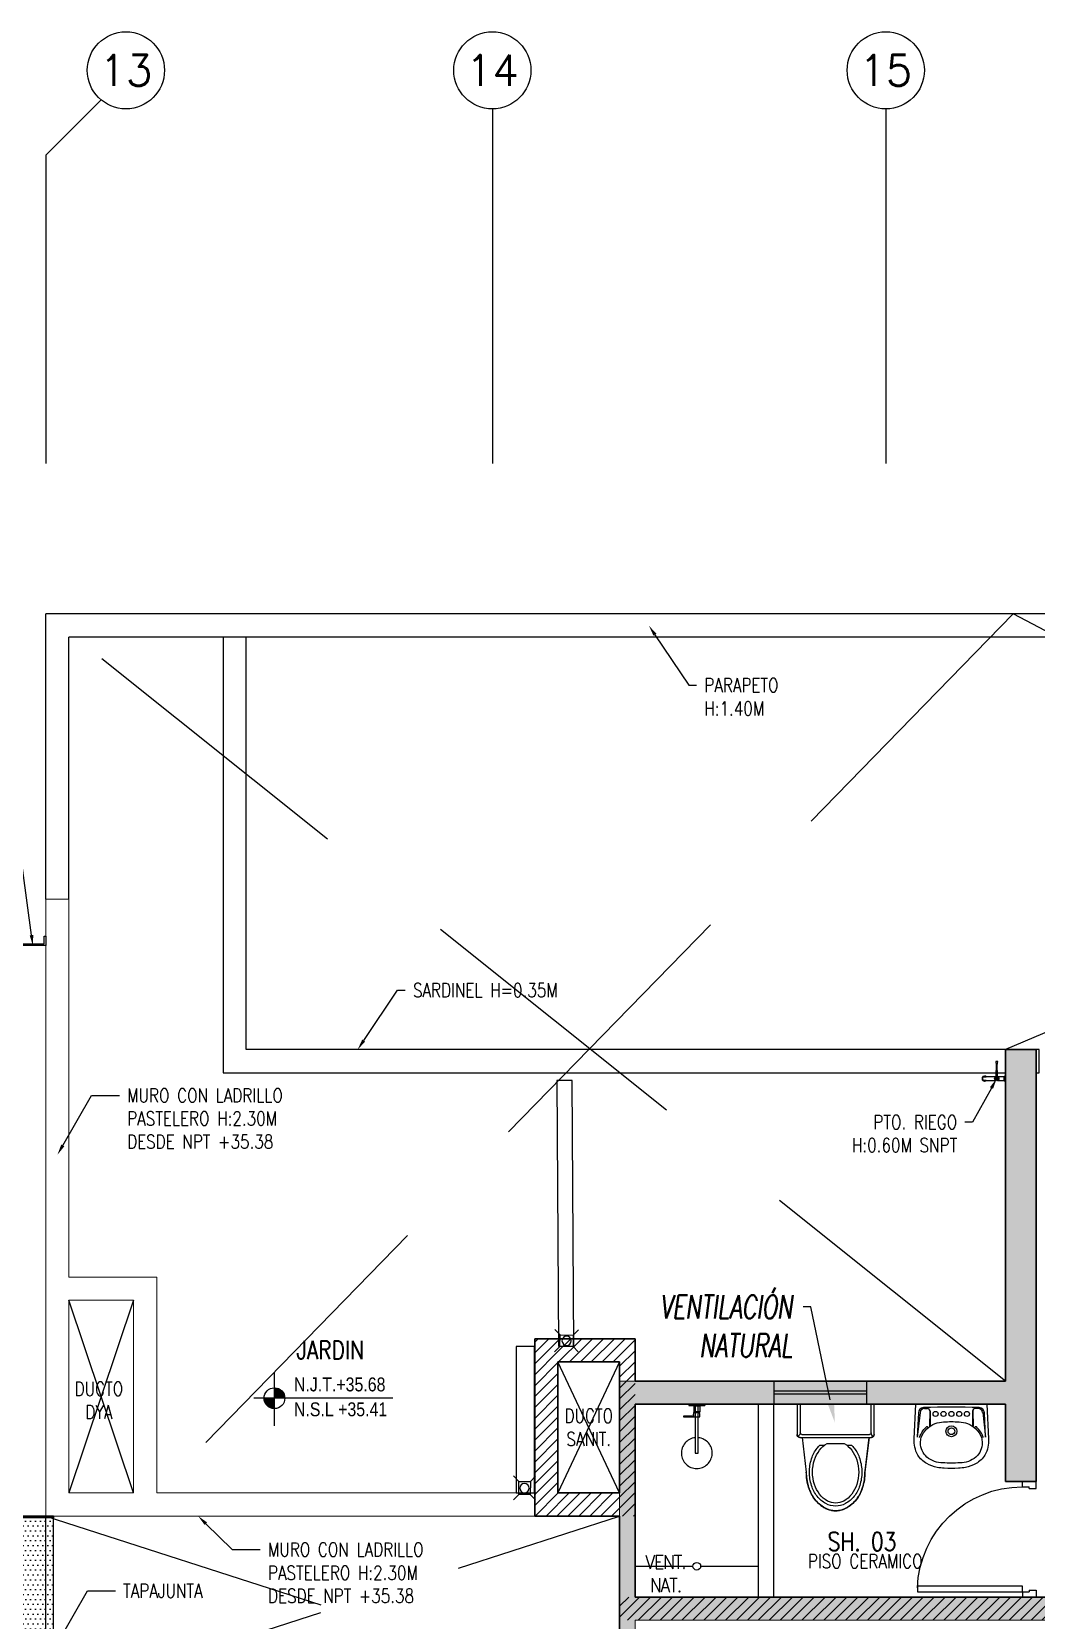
# Model space of a CAD drawing. Header units: millimetres. Extents: x 98 to 155, y -181 to 127.
# Drawn here: x 128.58 to 135.09, y -74.11 to -63.81 of the extents above; entities that cross this region are included whole.
import ezdxf
from ezdxf import colors
from ezdxf.entities.mleader import LeaderData, LeaderLine
from ezdxf.enums import TextEntityAlignment as Align
from ezdxf.math import Vec2, Vec3

# ---------------------------------------------------------------- set-up
doc = ezdxf.new("R2010")
doc.units = ezdxf.units.MM
doc.header["$LTSCALE"] = 15
for name, pattern in [('HIDDEN2', [0.1875, 0.125, -0.0625]), ('PHANTOM', [63.5, 31.75, -6.35, 6.35, -6.35, 6.35, -6.35]), ('PHANTOM2', [1.25, 0.625, -0.125, 0.125, -0.125, 0.125, -0.125])]:
    doc.linetypes.add(name, pattern=pattern)
doc.layers.get('0').update_dxf_attribs({"color": 250})
for name, color, linetype in [('A-EJES', 250, 'PHANTOM'), ('A-EST VIGAS', 250, 'HIDDEN2'), ('A-HATCH', 250, 'Continuous'), ('A-LINEAS', 250, 'Continuous'), ('A-MOBILIARIO', 250, 'Continuous'), ('A-MURO BAJO', 250, 'Continuous'), ('A-NIVELES-NPT', 252, 'Continuous'), ('A-PROYECCIONES INT.', 250, 'HIDDEN2'), ('A-SANITARIOS', 250, 'Continuous'), ('A-TEXTO-ACABADO PISO', 250, 'Continuous'), ('A_30_DispositivosSanit', 250, 'Continuous'), ('A_30_Sanitarios', 250, 'Continuous'), ('A_50_TextoAmbiente', 252, 'Continuous'), ('A_50_TextoIndicaciones', 250, 'Continuous'), ('A_60_HatchEstructuras', 250, 'Continuous'), ('DLP_MOBILIARIO FIJO', 250, 'Continuous'), ('L3 Equipos y Ductos', 160, 'Continuous'), ('L6 Linea fina', 141, 'Continuous'), ('MURO CF 60', 250, 'Continuous')]:
    doc.layers.add(name, color=color, linetype=linetype)
for name, color, linetype, lineweight in [('A-MURO ALTO', 250, 'Continuous', 20), ('A-MUROS', 252, 'Continuous', 30), ('A_20_Estructuras', 250, 'Continuous', 18)]:
    doc.layers.add(name, color=color, linetype=linetype, lineweight=lineweight)
doc.styles.add('JNV ING', font='romans.shx', dxfattribs={"width": 0.7, "oblique": 8, "height": 0.15})
doc.styles.add('R80', font='ARIALN.TTF', dxfattribs={"height": 2.03})
doc.styles.add('ROMANS', font='romans.shx', dxfattribs={"width": 0.8})
doc.styles.add('TXT_COTAS', font='romans.shx', dxfattribs={"width": 0.8})
doc.linetypes.add('FENCELINE1', pattern='A,6.35,-2.54,[133,ltypeshp.shx,S=2.54,R=0,X=-2.54,Y=0],-2.54,25.4', length=36.83)
pattern_1 = [(45, (128.667074, -24.63999), (-0.03535534, 0.03535534), [])]

# ---------------------------------------------------------------- blocks, each defined once
blk = doc.blocks.new('EF-P13')
at = {"layer": 'A_60_HatchEstructuras'}
h = blk.add_hatch(color=256, dxfattribs=at)
h.dxf.hatch_style = 1
h.paths.add_polyline_path([(38.15, -6.85), (29.5, -6.85), (29.5, -5.6), (31.9, -5.6), (31.9, -6.1), (32.1, -6.1), (32.1, -5.5), (32.1, -3.3), (31.9, -3.3), (31.9, -5.45), (29.4, -5.45), (29.4, -8.4), (31.9, -8.4), (31.9, -10.55), (32.1, -10.55), (32.1, -7.75), (31.9, -7.75), (31.9, -8.25), (29.5, -8.25), (29.5, -7), (38.15, -7)])
at = {"layer": 'A_20_Estructuras'}
blk.add_lwpolyline([(38.15, -6.85), (29.5, -6.85), (29.5, -5.6), (31.9, -5.6), (31.9, -6.1), (32.1, -6.1), (32.1, -5.5), (32.1, -3.3), (31.9, -3.3), (31.9, -5.45), (29.4, -5.45), (29.4, -8.4), (31.9, -8.4), (31.9, -10.55), (32.1, -10.55), (32.1, -7.75), (31.9, -7.75), (31.9, -8.25), (29.5, -8.25), (29.5, -7), (38.15, -7)], close=True, dxfattribs=at)
blk = doc.blocks.new('TEXTO DUCTOS PT')
at = {"layer": 'A_50_TextoIndicaciones', "char_height": 0.09, "width": 0.4157, "attachment_point": 5, "style": 'ROMANS'}
for s, insert in [('\\pxsm1,t16;DUCTO DYA', (26.025, -5.575)), ('\\pxsm1,t16;DUCTO SANIT.', (29.2, -5.75, 0))]:
    blk.add_mtext(s, dxfattribs=dict(at, insert=insert))
blk = doc.blocks.new('Ejes_Torre C')
blk.add_line((27.03, 16.35), (27.389, 16.709))
at = {"layer": 'A-EJES', "linetype": 'PHANTOM2'}
for points in [[(29.925, 16.65), (29.925, 14.35)], [(32.475, 16.65), (32.475, 14.35)], [(27.03, 16.35), (27.03, 14.35)]]:
    blk.add_lwpolyline(points, dxfattribs=at)
at = {"layer": 'A-EJES', "linetype": 'Continuous'}
for centre in [(27.55, 16.9), (29.925, 16.9), (32.475, 16.9)]:
    blk.add_circle(centre, 0.25, dxfattribs=at)
at = {"layer": 'A-EJES', "linetype": 'Continuous', "style": 'ROMANS'}
for s, p in [('13', (27.55, 16.9)), ('14', (29.925, 16.9)), ('15', (32.475, 16.9))]:
    blk.add_text(s, height=0.2, dxfattribs=at).set_placement(p, align=Align.MIDDLE_CENTER)
blk = doc.blocks.new('SIM NIVEL PLANTA')
at = {"linetype": 'Continuous'}
h = blk.add_hatch(dxfattribs=at)
h.set_pattern_fill('_USER', color=256, scale=0.089997, angle=45, style=0, pattern_type=0)
h.set_pattern_definition([(45, (31854.49523, 23864.84028), (-0.06363728001, 0.06363728001), [])])
h.paths.add_polyline_path([(-17.33, 0), (-15.98, 0, 0.409209), (-17.33, 1.33)])
h.paths.add_polyline_path([(-18.68, 0, 0.004279), (-18.68, -0.02, 0.414214), (-17.33, -1.37), (-17.33, 0)])
for p, q in [((-17.33, -3.58), (-17.33, 3.34)), ((-2, 0), (-20, 0))]:
    blk.add_line(p, q)
blk.add_circle((-17.33, -0.02), 1.35, dxfattribs=at)
at = {"style": 'R80'}
blk.add_attdef('N.P.T.+0.00', text='', height=1.8, dxfattribs=at).set_placement((-8.87, 1.77), align=Align.MIDDLE_CENTER)
blk = doc.blocks.new('Grifo_Jardin_Planta')
for points in [[(-0.016, 0.132), (-0.016, 0.139, -0.414214), (-0.006, 0.149), (0.006, 0.149, -0.414214), (0.016, 0.139), (0.016, 0.135)], [(-0.016, 0.135), (-0.016, 0.132, 0.221072), (-0.012, 0.124, 0.221072)], [(-0.012, 0.124), (-0.012, 0.139, -0.414214), (-0.006, 0.145), (0.006, 0.145, -0.414214), (0.012, 0.139), (0.012, 0.124)], [(0.012, 0.124, 0.197148), (0.016, 0.132), (0.016, 0.135)], [(0.013, 0.05), (0.014, 0.05, -0.041781), (0.015, 0.05), (0.024, 0.05), (0.084, 0.053), (0.11, 0.05, 0.414214), (0.112, 0.052), (0.112, 0.06, 0.414214), (0.11, 0.062), (0.084, 0.06), (0.024, 0.062), (0.015, 0.062, -0.056016), (0.014, 0.062), (0.013, 0.062)]]:
    blk.add_lwpolyline(points, format="xyb")
for points in [[(-0.013, 0.124), (-0.013, 0.063)], [(0.012, 0.063), (0.012, 0.124)], [(-0.013, 0.049), (-0.013, 0.007)], [(0.012, 0.007), (0.012, 0.049)]]:
    blk.add_lwpolyline(points)
blk.add_lwpolyline([(-0.016, 0.007), (0.016, 0.007), (0.016, 0), (-0.016, 0)], close=True)
for radius in [0.0143, 0.00672, 0.00563]:
    blk.add_circle((0, 0.056), radius)
blk = doc.blocks.new('N.02')
for p, q in [((0.23, -4.05), (-0.05, -4.05)), ((0.23, -5.25, 0), (0.23, -4.05))]:
    blk.add_line(p, q)
at = {"elevation": 0}
blk.add_lwpolyline([(0.17, -0.34), (0.17, -0.29), (0.18, -0.29), (0.18, -0.35), (-0.05, -0.35), (-0.05, -0.34)], close=True, dxfattribs=at)
at = {"layer": 'A-PROYECCIONES INT.'}
blk.add_line((0.18, -5.25, 0), (0.18, -4.05), dxfattribs=at)
blk = doc.blocks.new('0-sumidero')
for p, q in [((-0.042, 0.038), (-0.076, 0.072)), ((0.043, 0.038), (-0.042, 0.038)), ((-0.042, 0.038), (-0.042, -0.037)), ((0.043, 0.038), (0.078, 0.072)), ((0.043, -0.037), (0.043, 0.038)), ((-0.042, -0.037), (-0.076, -0.071)), ((-0.042, -0.037), (0.043, -0.037)), ((0.043, -0.037), (0.078, -0.071))]:
    blk.add_line(p, q)
blk.add_circle((0, 0), 0.0303)
blk = doc.blocks.new('sum')
at = {"layer": 'A_30_DispositivosSanit', "rotation": 45.00000007321594}
blk.add_blockref('0-sumidero', (0, 0), dxfattribs=at)
blk = doc.blocks.new('SIFON JET_PLANTA')
for p, q in [((-0.215, 0.218, 0), (-0.44, 0.19, 0)), ((-0.215, -0.23, 0), (-0.215, 0.23, 0)), ((-0.209, 0.244, 0), (-0.192, 0.227, 0)), ((-0.195, 0.25, 0), (0, 0.25, 0)), ((-0.195, -0.22, 0), (-0.195, 0.22, 0)), ((-0.185, 0.23, 0), (0, 0.23, 0)), ((0, 0.25, 0), (0, -0.25, 0)), ((-0.265, 0.072, 0), (-0.265, 0.103, 0)), ((-0.255, -0.056, 0), (-0.255, 0.056, 0)), ((-0.265, -0.103, 0), (-0.265, -0.072, 0)), ((-0.215, -0.218, 0), (-0.44, -0.19, 0)), ((-0.209, -0.244, 0), (-0.192, -0.227, 0)), ((0, -0.25, 0), (-0.195, -0.25, 0)), ((0, -0.23, 0), (-0.185, -0.23, 0))]:
    blk.add_line(p, q)
at = {"extrusion": (-2.64698e-23, 6.61744e-24, -1)}
for p, q in [((-0.432, 0.191, 0), (-0.215, 0.218, 0)), ((-0.215, 0.232, 0), (-0.214, 0.236, 0)), ((-0.215, 0.228, 0), (-0.215, 0.232, 0)), ((-0.215, 0.223, 0), (-0.215, 0.228, 0)), ((-0.215, 0.218, 0), (-0.215, 0.223, 0)), ((-0.214, 0.236, 0), (-0.213, 0.239, 0)), ((-0.213, 0.239, 0), (-0.211, 0.242, 0)), ((-0.211, 0.242, 0), (-0.209, 0.244, 0)), ((-0.209, 0.244, 0), (-0.208, 0.245, 0)), ((-0.208, 0.245, 0), (-0.205, 0.247, 0)), ((-0.205, 0.247, 0), (-0.201, 0.249, 0)), ((-0.201, 0.249, 0), (-0.195, 0.25, 0)), ((-0.195, 0.25, 0), (-0.195, 0.25, 0)), ((-0.195, 0.25, 0), (-0.161, 0.25, 0)), ((-0.161, 0.25, 0), (-0.097, 0.25, 0)), ((-0.097, 0.25, 0), (-0.032, 0.25, 0)), ((-0.032, 0.25, 0), (0, 0.25, 0)), ((0, 0.25, 0), (0, -0.25, 0)), ((-0.65, 0.102, 0), (-0.645, 0.108, 0)), ((-0.645, 0.108, 0), (-0.639, 0.115, 0)), ((-0.639, 0.115, 0), (-0.633, 0.121, 0)), ((-0.633, 0.121, 0), (-0.63, 0.123, 0)), ((-0.63, 0.123, 0), (-0.625, 0.128, 0)), ((-0.625, 0.128, 0), (-0.621, 0.131, 0)), ((-0.621, 0.131, 0), (-0.617, 0.134, 0)), ((-0.617, 0.134, 0), (-0.611, 0.139, 0)), ((-0.611, 0.139, 0), (-0.606, 0.142, 0)), ((-0.606, 0.142, 0), (-0.6, 0.146, 0)), ((-0.6, 0.146, 0), (-0.596, 0.148, 0)), ((-0.596, 0.148, 0), (-0.591, 0.152, 0)), ((-0.591, 0.152, 0), (-0.586, 0.154, 0)), ((-0.586, 0.154, 0), (-0.579, 0.158, 0)), ((-0.579, 0.158, 0), (-0.569, 0.163, 0)), ((-0.569, 0.163, 0), (-0.552, 0.17, 0)), ((-0.552, 0.17, 0), (-0.546, 0.172, 0)), ((-0.546, 0.172, 0), (-0.538, 0.175, 0)), ((-0.538, 0.175, 0), (-0.535, 0.176, 0)), ((-0.535, 0.176, 0), (-0.526, 0.178, 0)), ((-0.526, 0.178, 0), (-0.522, 0.18, 0)), ((-0.522, 0.18, 0), (-0.515, 0.181, 0)), ((-0.515, 0.181, 0), (-0.508, 0.183, 0)), ((-0.508, 0.183, 0), (-0.502, 0.184, 0)), ((-0.502, 0.184, 0), (-0.486, 0.187, 0)), ((-0.486, 0.187, 0), (-0.476, 0.188, 0)), ((-0.476, 0.188, 0), (-0.473, 0.188, 0)), ((-0.473, 0.188, 0), (-0.464, 0.189, 0)), ((-0.464, 0.189, 0), (-0.455, 0.19, 0)), ((-0.455, 0.19, 0), (-0.449, 0.19, 0)), ((-0.449, 0.19, 0), (-0.44, 0.19, 0)), ((-0.44, 0.19, 0), (-0.432, 0.191, 0)), ((-0.69, 0.01, 0), (-0.689, 0.014, 0)), ((-0.69, 0.004, 0), (-0.69, 0.01, 0)), ((-0.69, 0, 0), (-0.69, 0.004, 0)), ((-0.689, 0.019, 0), (-0.688, 0.024, 0)), ((-0.689, 0.014, 0), (-0.689, 0.019, 0)), ((-0.688, 0.024, 0), (-0.687, 0.028, 0)), ((-0.688, 0.024, 0), (-0.688, 0.024, 0)), ((-0.687, 0.031, 0), (-0.685, 0.036, 0)), ((-0.687, 0.028, 0), (-0.687, 0.031, 0)), ((-0.685, 0.036, 0), (-0.684, 0.042, 0)), ((-0.685, 0.036, 0), (-0.685, 0.036, 0)), ((-0.684, 0.042, 0), (-0.682, 0.048, 0)), ((-0.684, 0.042, 0), (-0.684, 0.042, 0)), ((-0.682, 0.048, 0), (-0.68, 0.052, 0)), ((-0.68, 0.052, 0), (-0.679, 0.055, 0)), ((-0.679, 0.055, 0), (-0.678, 0.058, 0)), ((-0.678, 0.058, 0), (-0.674, 0.066, 0)), ((-0.674, 0.066, 0), (-0.672, 0.07, 0)), ((-0.674, 0.066, 0), (-0.674, 0.066, 0)), ((-0.672, 0.07, 0), (-0.671, 0.073, 0)), ((-0.671, 0.073, 0), (-0.669, 0.076, 0)), ((-0.669, 0.076, 0), (-0.667, 0.078, 0)), ((-0.667, 0.078, 0), (-0.665, 0.082, 0)), ((-0.665, 0.082, 0), (-0.663, 0.085, 0)), ((-0.663, 0.085, 0), (-0.661, 0.088, 0)), ((-0.661, 0.088, 0), (-0.657, 0.094, 0)), ((-0.657, 0.094, 0), (-0.653, 0.098, 0)), ((-0.657, 0.094, 0), (-0.657, 0.094, 0)), ((-0.653, 0.098, 0), (-0.65, 0.102, 0)), ((-0.653, 0.098, 0), (-0.653, 0.098, 0)), ((-0.69, -0.007, 0), (-0.69, 0, 0)), ((-0.69, -0.011, 0), (-0.69, -0.007, 0)), ((-0.689, -0.016, 0), (-0.69, -0.011, 0)), ((-0.688, -0.023, 0), (-0.689, -0.016, 0)), ((-0.688, -0.026, 0), (-0.688, -0.023, 0)), ((-0.687, -0.03, 0), (-0.688, -0.026, 0)), ((-0.686, -0.032, 0), (-0.687, -0.03, 0)), ((-0.685, -0.036, 0), (-0.686, -0.032, 0)), ((-0.684, -0.042, 0), (-0.685, -0.036, 0)), ((-0.683, -0.046, 0), (-0.684, -0.042, 0)), ((-0.681, -0.049, 0), (-0.683, -0.046, 0)), ((-0.68, -0.052, 0), (-0.681, -0.049, 0)), ((-0.679, -0.055, 0), (-0.68, -0.052, 0)), ((-0.678, -0.058, 0), (-0.679, -0.055, 0)), ((-0.677, -0.06, 0), (-0.678, -0.058, 0)), ((-0.675, -0.064, 0), (-0.677, -0.06, 0)), ((-0.672, -0.07, 0), (-0.675, -0.064, 0)), ((-0.671, -0.073, 0), (-0.672, -0.07, 0)), ((-0.668, -0.077, 0), (-0.671, -0.073, 0)), ((-0.665, -0.083, 0), (-0.668, -0.077, 0)), ((-0.662, -0.086, 0), (-0.665, -0.083, 0)), ((-0.66, -0.09, 0), (-0.662, -0.086, 0)), ((-0.655, -0.096, 0), (-0.66, -0.09, 0)), ((-0.649, -0.103, 0), (-0.655, -0.096, 0)), ((-0.646, -0.107, 0), (-0.649, -0.103, 0)), ((-0.64, -0.114, 0), (-0.646, -0.107, 0)), ((-0.638, -0.116, 0), (-0.64, -0.114, 0)), ((-0.635, -0.119, 0), (-0.638, -0.116, 0)), ((-0.634, -0.12, 0), (-0.635, -0.119, 0)), ((-0.635, -0.119, 0), (-0.635, -0.119, 0)), ((-0.632, -0.122, 0), (-0.634, -0.12, 0)), ((-0.63, -0.123, 0), (-0.632, -0.122, 0)), ((-0.632, -0.122, 0), (-0.632, -0.122, 0)), ((-0.629, -0.124, 0), (-0.63, -0.123, 0)), ((-0.628, -0.125, 0), (-0.629, -0.124, 0)), ((-0.626, -0.127, 0), (-0.628, -0.125, 0)), ((-0.625, -0.128, 0), (-0.626, -0.127, 0)), ((-0.623, -0.129, 0), (-0.625, -0.128, 0)), ((-0.625, -0.128, 0), (-0.625, -0.128, 0)), ((-0.622, -0.13, 0), (-0.623, -0.129, 0)), ((-0.621, -0.131, 0), (-0.622, -0.13, 0)), ((-0.62, -0.132, 0), (-0.621, -0.131, 0)), ((-0.619, -0.132, 0), (-0.62, -0.132, 0)), ((-0.618, -0.133, 0), (-0.619, -0.132, 0)), ((-0.617, -0.134, 0), (-0.618, -0.133, 0)), ((-0.615, -0.135, 0), (-0.617, -0.134, 0)), ((-0.614, -0.136, 0), (-0.615, -0.135, 0)), ((-0.612, -0.138, 0), (-0.614, -0.136, 0)), ((-0.609, -0.14, 0), (-0.612, -0.138, 0)), ((-0.607, -0.141, 0), (-0.609, -0.14, 0)), ((-0.606, -0.142, 0), (-0.607, -0.141, 0)), ((-0.604, -0.143, 0), (-0.606, -0.142, 0)), ((-0.602, -0.145, 0), (-0.604, -0.143, 0)), ((-0.6, -0.146, 0), (-0.602, -0.145, 0)), ((-0.599, -0.147, 0), (-0.6, -0.146, 0)), ((-0.596, -0.148, 0), (-0.599, -0.147, 0)), ((-0.595, -0.149, 0), (-0.596, -0.148, 0)), ((-0.594, -0.15, 0), (-0.595, -0.149, 0)), ((-0.592, -0.151, 0), (-0.594, -0.15, 0)), ((-0.59, -0.152, 0), (-0.592, -0.151, 0)), ((-0.587, -0.154, 0), (-0.59, -0.152, 0)), ((-0.583, -0.156, 0), (-0.587, -0.154, 0)), ((-0.578, -0.159, 0), (-0.583, -0.156, 0)), ((-0.576, -0.16, 0), (-0.578, -0.159, 0)), ((-0.574, -0.161, 0), (-0.576, -0.16, 0)), ((-0.57, -0.163, 0), (-0.574, -0.161, 0)), ((-0.568, -0.164, 0), (-0.57, -0.163, 0)), ((-0.566, -0.164, 0), (-0.568, -0.164, 0)), ((-0.564, -0.165, 0), (-0.566, -0.164, 0)), ((-0.561, -0.166, 0), (-0.564, -0.165, 0)), ((-0.56, -0.167, 0), (-0.561, -0.166, 0)), ((-0.557, -0.168, 0), (-0.56, -0.167, 0)), ((-0.554, -0.169, 0), (-0.557, -0.168, 0)), ((-0.551, -0.171, 0), (-0.554, -0.169, 0)), ((-0.549, -0.171, 0), (-0.551, -0.171, 0)), ((-0.546, -0.172, 0), (-0.549, -0.171, 0)), ((-0.545, -0.173, 0), (-0.546, -0.172, 0)), ((-0.543, -0.173, 0), (-0.545, -0.173, 0)), ((-0.541, -0.174, 0), (-0.543, -0.173, 0)), ((-0.538, -0.175, 0), (-0.541, -0.174, 0)), ((-0.535, -0.176, 0), (-0.538, -0.175, 0)), ((-0.538, -0.175, 0), (-0.538, -0.175, 0)), ((-0.532, -0.177, 0), (-0.535, -0.176, 0)), ((-0.53, -0.178, 0), (-0.532, -0.177, 0)), ((-0.527, -0.178, 0), (-0.53, -0.178, 0)), ((-0.524, -0.179, 0), (-0.527, -0.178, 0)), ((-0.527, -0.178, 0), (-0.527, -0.178, 0)), ((-0.522, -0.18, 0), (-0.524, -0.179, 0)), ((-0.518, -0.181, 0), (-0.522, -0.18, 0)), ((-0.515, -0.181, 0), (-0.518, -0.181, 0)), ((-0.512, -0.182, 0), (-0.515, -0.181, 0)), ((-0.509, -0.183, 0), (-0.512, -0.182, 0)), ((-0.507, -0.183, 0), (-0.509, -0.183, 0)), ((-0.502, -0.184, 0), (-0.507, -0.183, 0)), ((-0.497, -0.185, 0), (-0.502, -0.184, 0)), ((-0.495, -0.185, 0), (-0.497, -0.185, 0)), ((-0.497, -0.185, 0), (-0.497, -0.185, 0)), ((-0.494, -0.186, 0), (-0.495, -0.185, 0)), ((-0.492, -0.186, 0), (-0.494, -0.186, 0)), ((-0.488, -0.186, 0), (-0.492, -0.186, 0)), ((-0.486, -0.187, 0), (-0.488, -0.186, 0)), ((-0.482, -0.187, 0), (-0.486, -0.187, 0)), ((-0.481, -0.187, 0), (-0.482, -0.187, 0)), ((-0.478, -0.188, 0), (-0.481, -0.187, 0)), ((-0.476, -0.188, 0), (-0.478, -0.188, 0)), ((-0.473, -0.188, 0), (-0.476, -0.188, 0)), ((-0.469, -0.189, 0), (-0.473, -0.188, 0)), ((-0.465, -0.189, 0), (-0.469, -0.189, 0)), ((-0.464, -0.189, 0), (-0.465, -0.189, 0)), ((-0.465, -0.189, 0), (-0.465, -0.189, 0)), ((-0.462, -0.189, 0), (-0.464, -0.189, 0)), ((-0.459, -0.189, 0), (-0.462, -0.189, 0)), ((-0.457, -0.19, 0), (-0.459, -0.189, 0)), ((-0.455, -0.19, 0), (-0.457, -0.19, 0)), ((-0.452, -0.19, 0), (-0.455, -0.19, 0)), ((-0.449, -0.19, 0), (-0.452, -0.19, 0)), ((-0.447, -0.19, 0), (-0.449, -0.19, 0)), ((-0.443, -0.19, 0), (-0.447, -0.19, 0)), ((-0.44, -0.19, 0), (-0.443, -0.19, 0)), ((-0.215, -0.218, 0), (-0.44, -0.19, 0)), ((-0.215, -0.227, 0), (-0.215, -0.218, 0)), ((-0.215, -0.23, 0), (-0.215, -0.227, 0)), ((-0.215, -0.233, 0), (-0.215, -0.23, 0)), ((-0.214, -0.237, 0), (-0.215, -0.233, 0)), ((-0.213, -0.239, 0), (-0.214, -0.237, 0)), ((-0.214, -0.237, 0), (-0.214, -0.237, 0)), ((-0.211, -0.242, 0), (-0.213, -0.239, 0)), ((-0.213, -0.239, 0), (-0.213, -0.239, 0)), ((-0.209, -0.244, 0), (-0.211, -0.242, 0)), ((-0.211, -0.242, 0), (-0.211, -0.242, 0)), ((-0.211, -0.242, 0), (-0.211, -0.242, 0)), ((-0.207, -0.246, 0), (-0.209, -0.244, 0)), ((-0.209, -0.244, 0), (-0.209, -0.244, 0)), ((-0.209, -0.244, 0), (-0.209, -0.244, 0)), ((-0.203, -0.248, 0), (-0.207, -0.246, 0)), ((-0.207, -0.246, 0), (-0.207, -0.246, 0)), ((-0.2, -0.249, 0), (-0.203, -0.248, 0)), ((-0.203, -0.248, 0), (-0.203, -0.248, 0)), ((-0.195, -0.25, 0), (-0.2, -0.249, 0)), ((0, -0.25, 0), (-0.195, -0.25, 0))]:
    blk.add_line(p, q, dxfattribs=at)
at = {"elevation": 0}
for points in [[(-0.265, 0.103, 0.0362), (-0.284, 0.12, 0.08725), (-0.353, 0.156, 0.077598), (-0.44, 0.17, 0.077598), (-0.527, 0.156, 0.08725), (-0.596, 0.12, 0.105601), (-0.644, 0.063, 0.12364), (-0.66, 0, 0.12364), (-0.644, -0.063, 0.105601), (-0.596, -0.12, 0.08725), (-0.527, -0.156, 0.077598), (-0.44, -0.17, 0.077598)], [(-0.255, 0.056, 0.100268), (-0.297, 0.104, 0.08725), (-0.36, 0.137, 0.077598), (-0.44, 0.15, 0.077598), (-0.52, 0.137, 0.08725), (-0.583, 0.104, 0.105601), (-0.627, 0.053, 0.12364), (-0.64, 0, 0.12364), (-0.627, -0.053, 0.105601), (-0.583, -0.104, 0.08725), (-0.52, -0.137, 0.077598), (-0.44, -0.15, 0.077598)], [(-0.44, -0.15, 0.077598), (-0.36, -0.137, 0.08725), (-0.297, -0.104, 0.100268), (-0.255, -0.056, 0.12364)], [(-0.44, -0.17, 0.077598), (-0.353, -0.156, 0.08725), (-0.284, -0.12, 0.0362), (-0.265, -0.103, 0.12364)]]:
    blk.add_lwpolyline(points, format="xyb", dxfattribs=at)
for centre, radius, start, end in [((-0.195, 0.23, 0), 0.02, 90, 180), ((-0.185, 0.22, 0), 0.01, 90, 180), ((-0.494, -0.027, 0), 0.203, 127.2348, 151.4088), ((-0.461, -0.07, 0), 0.257, 107.4741, 127.2348), ((-0.44, -0.138, 0), 0.328, 90, 107.4741), ((-0.544, 0, 0), 0.146, 151.4088, 180), ((-0.544, 0, 0), 0.146, 180, 208.5912), ((-0.494, 0.027, 0), 0.203, 208.5912, 232.7652), ((-0.461, 0.07, 0), 0.257, 232.7652, 252.5259), ((-0.44, 0.138, 0), 0.328, 252.5259, 270), ((-0.195, -0.23, 0), 0.02, 180, 270), ((-0.185, -0.22, 0), 0.01, 180, 270)]:
    blk.add_arc(centre, radius, start, end)
blk = doc.blocks.new('BOWL-ITALGRIF_VARADERO_01')
for p, q in [((-0.203, -0.197), (-0.221, -0.038)), ((0.203, -0.197), (0.221, -0.038)), ((-0.14, -0.208), (-0.142, -0.108)), ((-0.137, -0.205), (-0.137, -0.112)), ((0.138, -0.205), (0.138, -0.112)), ((0.14, -0.208), (0.142, -0.108)), ((-0.175, -0.222), (-0.154, -0.222)), ((0.175, -0.222), (0.154, -0.222))]:
    blk.add_line(p, q)
for points in [[(-0.092, 0.159, -0.02989), (-0.046, 0.165, -0.007822), (0.046, 0.165, -0.02989), (0.092, 0.159, -0.091737), (0.16, 0.134, -0.112496), (0.218, 0.079, -0.147885), (0.24, -0.026), (0.23, -0.25), (-0.23, -0.25), (-0.24, -0.026, -0.147885), (-0.218, 0.079, -0.112496), (-0.16, 0.134, -0.091737)], [(-0.05, -0.136, -0.062677), (-0.105, -0.125, -0.110639), (-0.158, -0.091, -0.120976), (-0.195, -0.034, -0.061198), (-0.2, 0, -0.21707), (-0.159, 0.092, -0.174983), (-0.055, 0.13, -0.010618), (0, 0.131, -0.010618), (0.055, 0.13, -0.174983), (0.159, 0.092, -0.21707), (0.2, 0, -0.061198), (0.195, -0.034, -0.120976), (0.158, -0.091, -0.110639), (0.105, -0.125, -0.062677), (0.05, -0.136, -0.017583), (0, -0.138, -0.017583)]]:
    blk.add_lwpolyline(points, format="xyb", close=True)
for points in [[(-0.222, -0.038), (-0.214, -0.195, 0.390823), (-0.181, -0.229, 0.017524), (0.181, -0.229, 0.390823), (0.214, -0.195), (0.222, -0.038)], [(-0.207, -0.035, 0.005), (-0.206, -0.038, 0.121292), (-0.166, -0.1, 0.007977), (-0.162, -0.103)], [(0.207, -0.035, -0.005), (0.206, -0.038, -0.121292), (0.166, -0.1, -0.007977), (0.162, -0.103)]]:
    blk.add_lwpolyline(points, format="xyb")
for centre, radius in [((0, -0.075), 0.035), ((0, -0.075), 0.0215), ((-0.101, -0.188), 0.0165), ((-0.051, -0.188), 0.0165), ((0, -0.188), 0.0165), ((0.051, -0.188), 0.0165), ((0.102, -0.188), 0.0165)]:
    blk.add_circle(centre, radius)
for centre, radius, start, end in [((-0.158, -0.099), 0.006, 226.6431, 46.6431), ((0.158, -0.099), 0.006, 133.3569, 313.3569), ((-0.175, -0.194), 0.028, 186.3111, 270), ((-0.154, -0.205), 0.017, 270, 0), ((-0.14, -0.108), 0.002, 54.3619, 181.1374), ((-0.135, -0.112), 0.002, 56.7109, 180), ((0.105, -0.125), 9.094947017729287e-16, 0, 217.6714), ((0.136, -0.112), 0.002, 0, 123.2891), ((0.155, -0.205), 0.017, 180, 270), ((0.14, -0.108), 0.002, 358.8626, 125.6381), ((0.175, -0.194), 0.028, 270, 353.6889), ((-0.154, -0.208), 0.014, 270, 1.1374), ((0.154, -0.208), 0.014, 178.8626, 270)]:
    blk.add_arc(centre, radius, start, end)
blk = doc.blocks.new('ducha marsano')
at = {"linetype": 'HIDDEN2', "ltscale": 0.5, "extrusion": (-4.9425e-10, -7.91123e-10, -1)}
for p, q in [((-0.01, 0), (0.01, 0)), ((0.01, 0), (0.01, -0.316)), ((-0.02, -0.08), (-0.02, -0.06)), ((0.021, -0.082), (-0.019, -0.082)), ((-0.015, -0.058), (-0.016, -0.058)), ((-0.01, -0.316), (-0.01, 0)), ((0.022, -0.052), (0, -0.052)), ((0.025, -0.082), (0.021, -0.082)), ((0.022, -0.052), (0.022, -0.063)), ((0.022, -0.068), (0.022, -0.077)), ((0.022, -0.077), (0.025, -0.077)), ((0.025, -0.077), (0.077, -0.077)), ((0.077, -0.082), (0.025, -0.082)), ((0.077, -0.077), (0.082, -0.077)), ((0.082, -0.082), (0.077, -0.082)), ((0.082, -0.077), (0.084, -0.077)), ((0.082, -0.077), (0.082, -0.077)), ((0.084, -0.082), (0.082, -0.082)), ((0.082, -0.082), (0.082, -0.082)), ((0.086, -0.078), (0.086, -0.08)), ((0.01, -0.316), (-0.01, -0.316))]:
    blk.add_line(p, q, dxfattribs=at)
for centre, radius, start, end in [((0.019, -0.08), 0.0015, 270, 360), ((0, -0.046), 0.02, 323.9581, 354.9298), ((0, -0.046), 0.02, 185.0702, 195.2705), ((-0.084, -0.078), 0.0015, 90, 180), ((-0.084, -0.08), 0.0015, 180, 270), ((0, -0.316), 0.1, 95.7392, 84.2608)]:
    blk.add_arc(centre, radius, start, end, dxfattribs=at)
at = {"linetype": 'HIDDEN2', "ltscale": 0.5, "extrusion": (-4.94252e-10, -7.91124e-10, -1)}
blk.add_ellipse((0, -0.052), major_axis=(-0.0225, -0.0095), ratio=0.001448, start_param=0.425436, end_param=1.567366, dxfattribs=at)
at = {"linetype": 'HIDDEN2', "ltscale": 0.5}
for points, degree in [([(-0.031, 0), (0, 0), (0.03, 0)], 2), ([(0.03, 0), (0.041, 0), (0.052, 0)], 2), ([(0.052, 0), (0.052, -0.004), (0.052, -0.008)], 2), ([(-0.053, 0), (-0.053, -0.004), (-0.053, -0.008)], 2), ([(-0.053, 0), (-0.042, 0), (-0.031, 0)], 2), ([(-0.053, -0.008), (-0.053, -0.008), (-0.053, -0.008)], 2), ([(0.03, -0.008), (0, -0.008), (-0.031, -0.008)], 2), ([(-0.022, -0.008), (-0.022, -0.009), (-0.022, -0.011)], 2), ([(-0.021, -0.011), (-0.007, -0.011), (0.007, -0.011), (0.021, -0.011)], 3), ([(-0.02, -0.011), (-0.02, -0.029), (-0.02, -0.048)], 2), ([(-0.02, -0.048), (0, -0.048), (0.02, -0.048)], 2), ([(0.02, -0.011), (0.02, -0.029), (0.02, -0.048)], 2), ([(0.022, -0.008), (0.022, -0.009), (0.022, -0.011)], 2)]:
    blk.add_open_spline(points, degree=degree, dxfattribs=at)
for points, weights in [([(-0.053, -0.008), (-0.053, -0.008), (-0.053, -0.008)], [1, 0.990847086912, 0.982266230892]), ([(-0.052, -0.008), (-0.053, -0.008), (-0.053, -0.008)], [1, 0.707106781193, 1]), ([(-0.022, -0.011), (-0.022, -0.011), (-0.021, -0.011)], [1, 0.70710678154, 1]), ([(-0.02, -0.048), (-0.02, -0.048), (-0.02, -0.048)], [1, 0.707106780138, 1]), ([(0.02, -0.048), (0.02, -0.048), (0.02, -0.048)], [1, 0.707106779703, 1]), ([(0.021, -0.011), (0.021, -0.011), (0.021, -0.011)], [1, 0.992411795776, 1]), ([(0.052, -0.008), (0.052, -0.008), (0.052, -0.008)], [1, 0.992411795771, 1])]:
    blk.add_rational_spline(points, weights, degree=2, dxfattribs=at)
for points, knots in [([(-0.031, -0.008), (-0.033, -0.008), (-0.037, -0.008), (-0.042, -0.008), (-0.046, -0.008), (-0.049, -0.008), (-0.051, -0.008), (-0.052, -0.008), (-0.052, -0.008)], [0, 0, 0, 0, 8.104572, 12.495263, 16.885954, 21.276645, 25.667336, 33.771908, 33.771908, 33.771908, 33.771908]), ([(0.022, -0.068), (0.022, -0.068), (0.022, -0.068), (0.022, -0.068), (0.022, -0.068), (0.022, -0.067), (0.022, -0.067), (0.022, -0.066), (0.022, -0.066), (0.022, -0.065), (0.022, -0.065), (0.022, -0.064), (0.022, -0.064), (0.022, -0.063), (0.022, -0.063), (0.022, -0.063), (0.022, -0.063), (0.022, -0.063)], [0.4148436, 0.4148436, 0.4148436, 0.4148436, 0.5185541, 0.5185541, 0.6222645, 0.6222645, 0.7259759, 0.7259759, 0.8296873, 0.8296873, 0.9333987, 0.9333987, 1.03711, 1.03711, 1.1408205, 1.1408205, 1.2445309, 1.2445309, 1.2445309, 1.2445309]), ([(0.052, -0.008), (0.052, -0.008), (0.051, -0.008), (0.049, -0.008), (0.046, -0.008), (0.042, -0.008), (0.037, -0.008), (0.033, -0.008), (0.03, -0.008)], [0, 0, 0, 0, 8.104572, 12.495263, 16.885954, 21.276645, 25.667336, 33.771908, 33.771908, 33.771908, 33.771908])]:
    blk.add_open_spline(points, degree=3, knots=knots, dxfattribs=at)
for points, weights, degree, knots in [([(0.021, -0.011), (0.021, -0.011), (0.021, -0.011), (0.021, -0.011), (0.021, -0.011), (0.022, -0.011), (0.022, -0.011)], [0.918641037743, 0.918640949346, 0.918640860949, 0.918640772552, 0.789223156395, 0.789223156395, 0.918640772552], 3, [0.1238988, 0.1238988, 0.1238988, 0.1238988, 0.1238993, 0.1238993, 0.1238993, 0.78603, 0.78603, 0.78603, 0.78603]), ([(0.052, -0.008), (0.052, -0.008), (0.052, -0.008), (0.052, -0.008), (0.052, -0.008)], [0.918641037749, 0.918640905153, 0.918640772558, 0.724517853988, 0.918640772558], 2, [0.1238988, 0.1238988, 0.1238988, 0.1238993, 0.1238993, 0.7860311, 0.7860311, 0.7860311])]:
    blk.add_rational_spline(points, weights, degree=degree, knots=knots, dxfattribs=at)
blk = doc.blocks.new('*U146')
for p, q in [((0.01, 0.705), (0.01, 0.75)), ((0.1, 0.715), (0.1, 0.75)), ((0.055, 0.705), (0.01, 0.705)), ((0.1, 0.715), (0.055, 0.715)), ((0.055, 0.705), (0.055, 0.715)), ((0.055, 0.045), (0.01, 0.045)), ((0.01, 0.045), (0.01, 0)), ((0.055, 0.045), (0.055, 0.035)), ((0.1, 0.035), (0.055, 0.035)), ((0.1, 0.035), (0.1, 0))]:
    blk.add_line(p, q)
blk.add_lwpolyline([(0.78, 0.07), (0.78, 0.035), (0.1, 0.035), (0.1, 0.07)], close=True)
at = {"linetype": 'HIDDEN2'}
blk.add_arc((0.1, 0.034), 0.681, 2.2301, 89.9672, dxfattribs=at)
blk = doc.blocks.new('A$C420c8afe')
at = {"layer": 'L6 Linea fina'}
ml = blk.add_multileader_mtext('Standard', dxfattribs=at)
ml.set_content('VENTILACIÓN\\PNATURAL', color=12, style='JNV ING')
ml.set_leader_properties(color=256, linetype='ByLayer', lineweight=-1)
ml.build(insert=Vec2(0, 0))
ml.multileader.update_dxf_attribs({"dogleg_length": 0.05, "arrow_head_size": 0.15})
ctx = ml.context
ctx.base_point, ctx.char_height, ctx.arrow_head_size, ctx.landing_gap_size, ctx.plane_origin = Vec3(26.625, 0.982), 0.15, 0.15, 0.07, Vec3(27.895, 0.232)
ctx.text_align_type = 2
notes = []
notes.append((ctx, [(0, (1, 1, 0), (27.74, 0.982), (-1, 0), 0.05, [(0, [(27.895, 0.232)], 0, [])])]))
ctx.mtext.insert, ctx.mtext.alignment, ctx.mtext.flow_direction = Vec3(27.62, 1.057), 3, 5
ctx.mtext.has_bg_fill, ctx.mtext.bg_color, ctx.mtext.bg_scale_factor, ctx.mtext.bg_transparency, ctx.mtext.use_window_bg_color = 1, -1027028792, 1.5, 0, 1
for ctx, leaders in notes:
    for number, flags, end, landing, length, lines in leaders:
        leader = LeaderData()
        leader.index, (leader.has_last_leader_line, leader.has_dogleg_vector, leader.attachment_direction) = number, flags
        leader.last_leader_point, leader.dogleg_vector, leader.dogleg_length = Vec3(end), Vec3(landing), length
        for number, points, colour, breaks in lines:
            line = LeaderLine()
            line.index, line.vertices, line.color, line.breaks = number, Vec3.list(points), colors.encode_raw_color(colour), breaks
            leader.lines.append(line)
        ctx.leaders.append(leader)

msp = doc.modelspace()

# ---------------------------------------------------------------- hatches: boundary and pattern name
at = {"layer": 'A-HATCH'}
h = msp.add_hatch(dxfattribs=at)
h.set_pattern_fill('DOTS', color=256, scale=0.02)
h.set_pattern_definition([(0, (198.56209, -73.439705), (0.015875, 0.03175), [0, -0.03175])])
h.paths.add_polyline_path([(128.4371, -74.6297), (128.7171, -74.6297), (128.7171, -73.4497), (128.4371, -73.4497)])
at = {"layer": 'MURO CF 60'}
h = msp.add_hatch(dxfattribs=at)
h.set_pattern_fill('_USER', color=256, scale=0.05, angle=45, pattern_type=0)
h.set_pattern_definition(pattern_1)
h.paths.add_polyline_path([(131.8371, -72.2897), (131.9871, -72.2897), (131.9871, -73.2897), (131.8371, -73.2897)])
h = msp.add_hatch(dxfattribs=at)
h.set_pattern_fill('_USER', color=256, scale=0.05, angle=45, pattern_type=0)
h.set_pattern_definition(pattern_1)
h.paths.add_polyline_path([(131.9871, -72.4397), (132.3871, -72.4397), (132.3871, -72.2897), (131.9871, -72.2897)])
h = msp.add_hatch(dxfattribs=at)
h.set_pattern_fill('_USER', color=256, scale=0.05, angle=45, pattern_type=0)
h.set_pattern_definition(pattern_1)
h.paths.add_polyline_path([(132.3871, -72.2897), (132.4871, -72.2897), (132.4871, -73.4397), (132.3871, -73.4397)])
h = msp.add_hatch(dxfattribs=at)
h.set_pattern_fill('_USER', color=256, scale=0.05, angle=45, pattern_type=0)
h.set_pattern_definition(pattern_1)
h.paths.add_polyline_path([(131.8371, -73.4397), (132.3871, -73.4397), (132.3871, -73.2897), (131.8371, -73.2897)])
h = msp.add_hatch(dxfattribs=at)
h.set_pattern_fill('_USER', color=256, scale=0.05, angle=45, pattern_type=0)
h.set_pattern_definition(pattern_1)
h.paths.add_polyline_path([(132.3871, -73.9647), (148.7371, -73.9647), (148.7371, -74.1147), (132.3871, -74.1147)])

# ---------------------------------------------------------------- linework, layer by layer
at = {"linetype": 'FENCELINE1', "ltscale": 3, "elevation": 0}
for points in [[(131.9907, -72.3376), (132.0907, -72.3376), (132.0802, -70.6147), (131.9802, -70.615)], [(131.8362, -73.2897), (131.8362, -72.3399), (131.7162, -72.3399), (131.7162, -73.2897)]]:
    msp.add_lwpolyline(points, close=True, dxfattribs=at)
at = {"layer": 'A-EST VIGAS', "color": 253}
for p, q in [((133.3871, -72.5647), (133.3871, -72.7147)), ((133.9871, -72.5647), (133.9871, -72.7147)), ((133.9871, -72.6297), (133.3871, -72.6297)), ((133.9871, -72.6497), (133.3871, -72.6497))]:
    msp.add_line(p, q, dxfattribs=at)
at = {"layer": 'A-LINEAS'}
for p, q in [((129.2371, -72.0397), (128.8171, -73.2897, 0)), ((129.2371, -73.2897, 0), (128.8171, -72.0397)), ((132.3871, -73.2897, 0), (131.9871, -72.4397)), ((132.3871, -72.4397, 0), (131.9871, -73.2897, 0)), ((132.4871, -73.7647), (132.8621, -73.7647)), ((132.9121, -73.7647), (133.2871, -73.7647))]:
    msp.add_line(p, q, dxfattribs=at)
msp.add_circle((132.8871, -73.7647), 0.025, dxfattribs=at)
at = {"layer": 'A-MURO ALTO'}
for p, q in [((128.8171, -71.8897), (129.3871, -71.8897)), ((129.3871, -71.8897), (129.3871, -73.2897)), ((128.8171, -72.0397), (128.8171, -73.2897, 0)), ((128.8171, -72.0397), (129.2371, -72.0397)), ((129.2371, -72.0397), (129.2371, -73.2897)), ((128.8171, -73.2897, 0), (129.2371, -73.2897, 0)), ((129.3871, -73.2897), (131.8371, -73.2897)), ((128.6671, -73.4397), (131.8371, -73.4397))]:
    msp.add_line(p, q, dxfattribs=at)
msp.add_lwpolyline([(128.6671, -73.4397), (128.6671, -69.4397), (128.8171, -69.4397), (128.8171, -71.8897)], dxfattribs=at)
at = {"layer": 'A-MURO BAJO'}
for p, q in [((128.6671, -69.4397), (128.6671, -67.5897)), ((141.2621, -67.5897), (128.6671, -67.5897)), ((128.8171, -69.4397), (128.8171, -67.7397)), ((141.2621, -67.7397), (128.8171, -67.7397)), ((133.2871, -73.9647), (133.2871, -72.7147)), ((133.3871, -73.9647), (133.3871, -72.7147))]:
    msp.add_line(p, q, dxfattribs=at)
msp.add_lwpolyline([(129.8171, -67.7397), (129.8171, -70.5646), (134.8871, -70.5646), (134.8871, -70.4146), (129.9671, -70.4146), (129.9671, -67.7397)], dxfattribs=at)
at = {"layer": 'A-MUROS'}
for p, q in [((134.8871, -70.4147), (134.8871, -72.5647)), ((135.0871, -70.4147), (134.8871, -70.4147)), ((135.0871, -72.7147), (135.0871, -70.4147)), ((131.8371, -72.2897, 0), (131.8371, -73.4397)), ((131.8371, -72.2897, 0), (132.4871, -72.2897, 0)), ((132.4871, -72.5647), (132.4871, -72.2897, 0)), ((131.9871, -72.4397, 0), (131.9871, -73.2897)), ((131.9871, -72.4397, 0), (132.3871, -72.4397, 0)), ((132.3871, -72.4397, 0), (132.3871, -73.2897)), ((134.8871, -72.5647), (132.4871, -72.5647)), ((132.4871, -72.7147), (132.4871, -73.9647)), ((134.8871, -72.7147), (132.4871, -72.7147)), ((134.8871, -73.2147), (134.8871, -72.7147)), ((135.0871, -73.2147), (135.0871, -72.7147)), ((134.8871, -73.2147), (135.0871, -73.2147)), ((132.3871, -73.2897), (131.9871, -73.2897)), ((132.3871, -73.4397), (131.8371, -73.4397)), ((132.3871, -73.4397), (132.3871, -74.0397)), ((132.3871, -74.6397), (132.3871, -74.0397)), ((132.4871, -73.9647), (141.1871, -73.9647))]:
    msp.add_line(p, q, dxfattribs=at)
at = {"layer": 'A-PROYECCIONES INT.'}
for p, q in [((134.8871, -72.5647), (128.6671, -67.5897)), ((134.9371, -67.5897), (129.3871, -73.2897)), ((140.2871, -70.4147), (134.9371, -67.5897)), ((141.1871, -67.7397), (134.8871, -70.4147)), ((128.6671, -73.4397), (132.3871, -74.6397)), ((128.6671, -74.6397), (132.3871, -73.4397))]:
    msp.add_line(p, q, dxfattribs=at)
at = {"layer": 'DLP_MOBILIARIO FIJO', "color": 6}
msp.add_lwpolyline([(135.0871, -70.5647), (135.1071, -70.5647), (135.1071, -70.4147), (135.0871, -70.4147)], close=True, dxfattribs=at)

# ---------------------------------------------------------------- block references
msp.add_blockref('EF-P13', (102.9871, -67.115))
at = {"layer": 'A-EJES'}
msp.add_blockref('Ejes_Torre C', (101.6371, -80.965), dxfattribs=at)
at = {"layer": 'A-MOBILIARIO', "xscale": -1}
msp.add_blockref('*U146', (135.0971, -73.9647), dxfattribs=at)
at = {"layer": 'A-NIVELES-NPT', "xscale": 0.05, "yscale": 0.05, "zscale": 0.05, "rotation": 7.054878703466131e-05}
msp.add_blockref('SIM NIVEL PLANTA', (131.0162, -72.6742), dxfattribs=at).add_auto_attribs({'N.P.T.+0.00': 'N.J.T.+35.68'})
at = {"layer": 'A-SANITARIOS', "extrusion": (4.9425e-10, -7.91123e-10, -1), "rotation": 7.00357340669688e-07}
msp.add_blockref('ducha marsano', (-132.8871, -72.7147, 0), dxfattribs=at)
at = {"layer": 'A-SANITARIOS', "extrusion": (-4.49068e-08, -3.60286e-08, 1), "xscale": -1, "rotation": 269.9999986687768}
msp.add_blockref('SIFON JET_PLANTA', (133.7871, -72.7147, 0), dxfattribs=at)
at = {"layer": 'A-SANITARIOS', "rotation": 180}
msp.add_blockref('BOWL-ITALGRIF_VARADERO_01', (134.5371, -72.9647, 0), dxfattribs=at)
at = {"layer": 'A_30_DispositivosSanit', "xscale": -1}
for p, rotation in [((132.0437, -72.303, 0), 44.57854980580316), ((131.7703, -73.2579, 0), 314.5785498058033)]:
    msp.add_blockref('sum', p, dxfattribs=dict(at, rotation=rotation))
at = {"layer": 'A_30_Sanitarios', "lineweight": 30, "rotation": 89.8910691581374}
msp.add_blockref('Grifo_Jardin_Planta', (134.8871, -70.6029), dxfattribs=at)
at = {"layer": 'A_50_TextoIndicaciones'}
msp.add_blockref('TEXTO DUCTOS PT', (102.9871, -67.1147), dxfattribs=at)

# ---------------------------------------------------------------- texts
at = {"layer": 'A-NIVELES-NPT', "insert": (130.2761, -72.702), "char_height": 0.09, "attachment_point": 1, "rotation": 0.00007, "style": 'R80'}
msp.add_mtext_dynamic_manual_height_columns('N.S.L +35.41', width=0.609411, gutter_width=12.5, heights=[0], dxfattribs=at)
at = {"layer": 'A-TEXTO-ACABADO PISO', "insert": (133.979, -73.6866), "char_height": 0.09, "attachment_point": 2, "style": 'ROMANS'}
msp.add_mtext_dynamic_manual_height_columns('PISO CERAMICO', width=1.20225, gutter_width=12.5, heights=[0], dxfattribs=at)
at = {"layer": 'A_50_TextoAmbiente', "style": 'ROMANS', "width": 0.8}
for s, p in [('JARDIN', (130.5114, -72.423)), ('SH. 03', (133.958, -73.6649))]:
    msp.add_text(s, height=0.12, dxfattribs=at).set_placement(p, align=Align.CENTER)
at = {"layer": 'A_50_TextoIndicaciones', "insert": (132.6861, -73.8124), "char_height": 0.09, "width": 0.4157, "attachment_point": 5, "style": 'ROMANS'}
msp.add_mtext('\\pxsm1,qc,t16;{\\W0.9;\\T0.9;VENT. NAT.}', dxfattribs=at)

# ---------------------------------------------------------------- leaders
at = {"layer": 'A_50_TextoIndicaciones'}
ml = msp.add_multileader_mtext('Standard', dxfattribs=at)
ml.set_content('\\pxsm1;PARAPETO\\P\\pt16;H:1.40M', color=256, style='TXT_COTAS')
ml.set_leader_properties(color=256)
ml.build(insert=Vec2(0, 0))
ml.multileader.update_dxf_attribs({"dogleg_length": 0.05, "arrow_head_size": 0.07})
ctx = ml.context
ctx.base_point, ctx.char_height, ctx.arrow_head_size, ctx.landing_gap_size, ctx.plane_origin = Vec3(132.8858, -68.0523), 0.09, 0.07, 0.05, Vec3(132.4421, -67.9755)
notes = []
notes.append((ctx, [(0, (1, 1, 0), (132.8358, -68.0523), (1, 0), 0.05, [(0, [(132.5771, -67.6665)], 0, [])])]))
ctx.mtext.insert, ctx.mtext.width, ctx.mtext.defined_height, ctx.mtext.flow_direction = Vec3(132.9358, -68.0073), 1.024058, 0.5146, 5
ml = msp.add_multileader_mtext('Standard', dxfattribs=at)
ml.set_content('\\pxsm1,t16;JUNTA \\PSISMICA', color=256, style='TXT_COTAS')
ml.set_leader_properties(color=256)
ml.build(insert=Vec2(0, 0))
ml.multileader.update_dxf_attribs({"dogleg_length": 0.05, "arrow_head_size": 0.07})
ctx = ml.context
ctx.base_point, ctx.char_height, ctx.arrow_head_size, ctx.landing_gap_size, ctx.plane_origin = Vec3(127.7896, -69.0438), 0.09, 0.07, 0.05, Vec3(127.5702, -68.4604)
notes.append((ctx, [(1, (1, 1, 0), (128.4902, -69.0438), (-1, 0), 0.2064, [(0, [(128.5846, -69.7422)], 0, [])])]))
ctx.mtext.insert, ctx.mtext.width, ctx.mtext.defined_height, ctx.mtext.flow_direction = Vec3(127.8396, -68.9988), 1.024058, 0.5146, 5
ml = msp.add_multileader_mtext('Standard', dxfattribs=at)
ml.set_content('\\pxsm1,t16;SARDINEL H=0.35M', color=256, style='TXT_COTAS')
ml.set_leader_properties(color=256)
ml.build(insert=Vec2(0, 0))
ml.multileader.update_dxf_attribs({"dogleg_length": 0.05, "arrow_head_size": 0.07})
ctx = ml.context
ctx.base_point, ctx.char_height, ctx.arrow_head_size, ctx.landing_gap_size, ctx.plane_origin = Vec3(130.9978, -70.0288), 0.09, 0.07, 0.05, Vec3(130.5541, -70.1057)
notes.append((ctx, [(0, (1, 1, 0), (130.9478, -70.0288), (1, 0), 0.05, [(0, [(130.6892, -70.4146)], 0, [])])]))
ctx.mtext.insert, ctx.mtext.width, ctx.mtext.defined_height, ctx.mtext.flow_direction = Vec3(131.0478, -69.9838), 1.024058, 0.5146, 5
ml = msp.add_multileader_mtext('Standard', dxfattribs=at)
ml.set_content('\\pxsm1,t16;PTO. RIEGO H:0.60M SNPT', color=256, style='TXT_COTAS')
ml.set_leader_properties(color=256)
ml.build(insert=Vec2(0, 0))
ml.multileader.update_dxf_attribs({"dogleg_length": 0.05, "arrow_head_size": 0.07})
ctx = ml.context
ctx.base_point, ctx.char_height, ctx.arrow_head_size, ctx.landing_gap_size, ctx.plane_origin = Vec3(133.7669, -70.8847), 0.09, 0.07, 0.05, Vec3(133.6013, -70.9118)
ctx.text_align_type = 2
notes.append((ctx, [(1, (1, 1, 0), (134.6746, -70.8847), (-1, 0), 0.05, [(0, [(134.8309, -70.6028)], 0, [])])]))
ctx.mtext.insert, ctx.mtext.width, ctx.mtext.defined_height, ctx.mtext.alignment, ctx.mtext.flow_direction = Vec3(134.5746, -70.8397), 0.885195, 0.5146, 3, 5
ml = msp.add_multileader_mtext('Standard', dxfattribs=at)
ml.set_content('\\pxsm1;MURO CON LADRILLO PASTELERO H:2.30M\\PDESDE NPT +35.38', color=256, style='TXT_COTAS')
ml.set_leader_properties(color=256)
ml.build(insert=Vec2(0, 0))
ml.multileader.update_dxf_attribs({"dogleg_length": 0.05, "arrow_head_size": 0.07})
ctx = ml.context
ctx.base_point, ctx.char_height, ctx.arrow_head_size, ctx.landing_gap_size, ctx.plane_origin = Vec3(129.1451, -70.7115), 0.09, 0.07, 0.05, Vec3(128.94, -70.9175)
notes.append((ctx, [(0, (1, 1, 0), (128.9638, -70.7115), (1, 0), 0.1814, [(0, [(128.7432, -71.097)], 0, [])])]))
ctx.mtext.insert, ctx.mtext.width, ctx.mtext.defined_height, ctx.mtext.flow_direction = Vec3(129.1951, -70.6665), 1.401215, 0.8046, 5
ml = msp.add_multileader_mtext('Standard', dxfattribs=at)
ml.set_content('\\pxsm1;MURO CON LADRILLO PASTELERO H:2.30M\\PDESDE NPT +35.38', color=256, style='TXT_COTAS')
ml.set_leader_properties(color=256)
ml.build(insert=Vec2(0, 0))
ml.multileader.update_dxf_attribs({"dogleg_length": 0.05, "arrow_head_size": 0.07})
ctx = ml.context
ctx.base_point, ctx.char_height, ctx.arrow_head_size, ctx.landing_gap_size, ctx.plane_origin = Vec3(130.0575, -73.6568), 0.09, 0.07, 0.05, Vec3(129.8524, -73.6193)
notes.append((ctx, [(0, (1, 1, 0), (129.8762, -73.6568), (1, 0), 0.1814, [(0, [(129.6556, -73.4397)], 0, [])])]))
ctx.mtext.insert, ctx.mtext.width, ctx.mtext.defined_height, ctx.mtext.flow_direction = Vec3(130.1075, -73.6118), 1.401215, 0.8046, 5
ml = msp.add_multileader_mtext('Standard', dxfattribs=at)
ml.set_content('\\pxsm1;TAPAJUNTA', color=256, style='TXT_COTAS')
ml.set_leader_properties(color=256)
ml.build(insert=Vec2(0, 0))
ml.multileader.update_dxf_attribs({"dogleg_length": 0.05, "arrow_head_size": 0.07})
ctx = ml.context
ctx.base_point, ctx.char_height, ctx.arrow_head_size, ctx.landing_gap_size, ctx.plane_origin = Vec3(129.1191, -73.9245, 0), 0.09, 0.07, 0.05, Vec3(128.9139, -74.1305, 0)
notes.append((ctx, [(0, (1, 1, 0), (128.9377, -73.9245, 0), (1, 0), 0.1814, [(0, [(128.7171, -74.31, 0)], 0, [])])]))
ctx.mtext.insert, ctx.mtext.width, ctx.mtext.defined_height, ctx.mtext.flow_direction = Vec3(129.1691, -73.8795, 0), 1.401215, 0.8046, 5
for ctx, leaders in notes:
    for number, flags, end, landing, length, lines in leaders:
        leader = LeaderData()
        leader.index, (leader.has_last_leader_line, leader.has_dogleg_vector, leader.attachment_direction) = number, flags
        leader.last_leader_point, leader.dogleg_vector, leader.dogleg_length = Vec3(end), Vec3(landing), length
        for number, points, colour, breaks in lines:
            line = LeaderLine()
            line.index, line.vertices, line.color, line.breaks = number, Vec3.list(points), colors.encode_raw_color(colour), breaks
            leader.lines.append(line)
        ctx.leaders.append(leader)

# ---------------------------------------------------------------- next in the draw order: block references
msp.add_blockref('N.02', (128.4871, -69.3897, 0))

# ---------------------------------------------------------------- next in the draw order: linework, layer by layer
for points in [[(128.4371, -73.4397), (128.7171, -73.4397), (128.7171, -73.4497), (128.4371, -73.4497)], [(128.4371, -74.6297), (128.7171, -74.6297), (128.7171, -73.4497), (128.4371, -73.4497)]]:
    msp.add_lwpolyline(points, close=True)

# ---------------------------------------------------------------- next in the draw order: block references
at = {"layer": 'L3 Equipos y Ductos'}
msp.add_blockref('A$C420c8afe', (105.8871, -73.065), dxfattribs=at)

doc.saveas('drawing.dxf')
